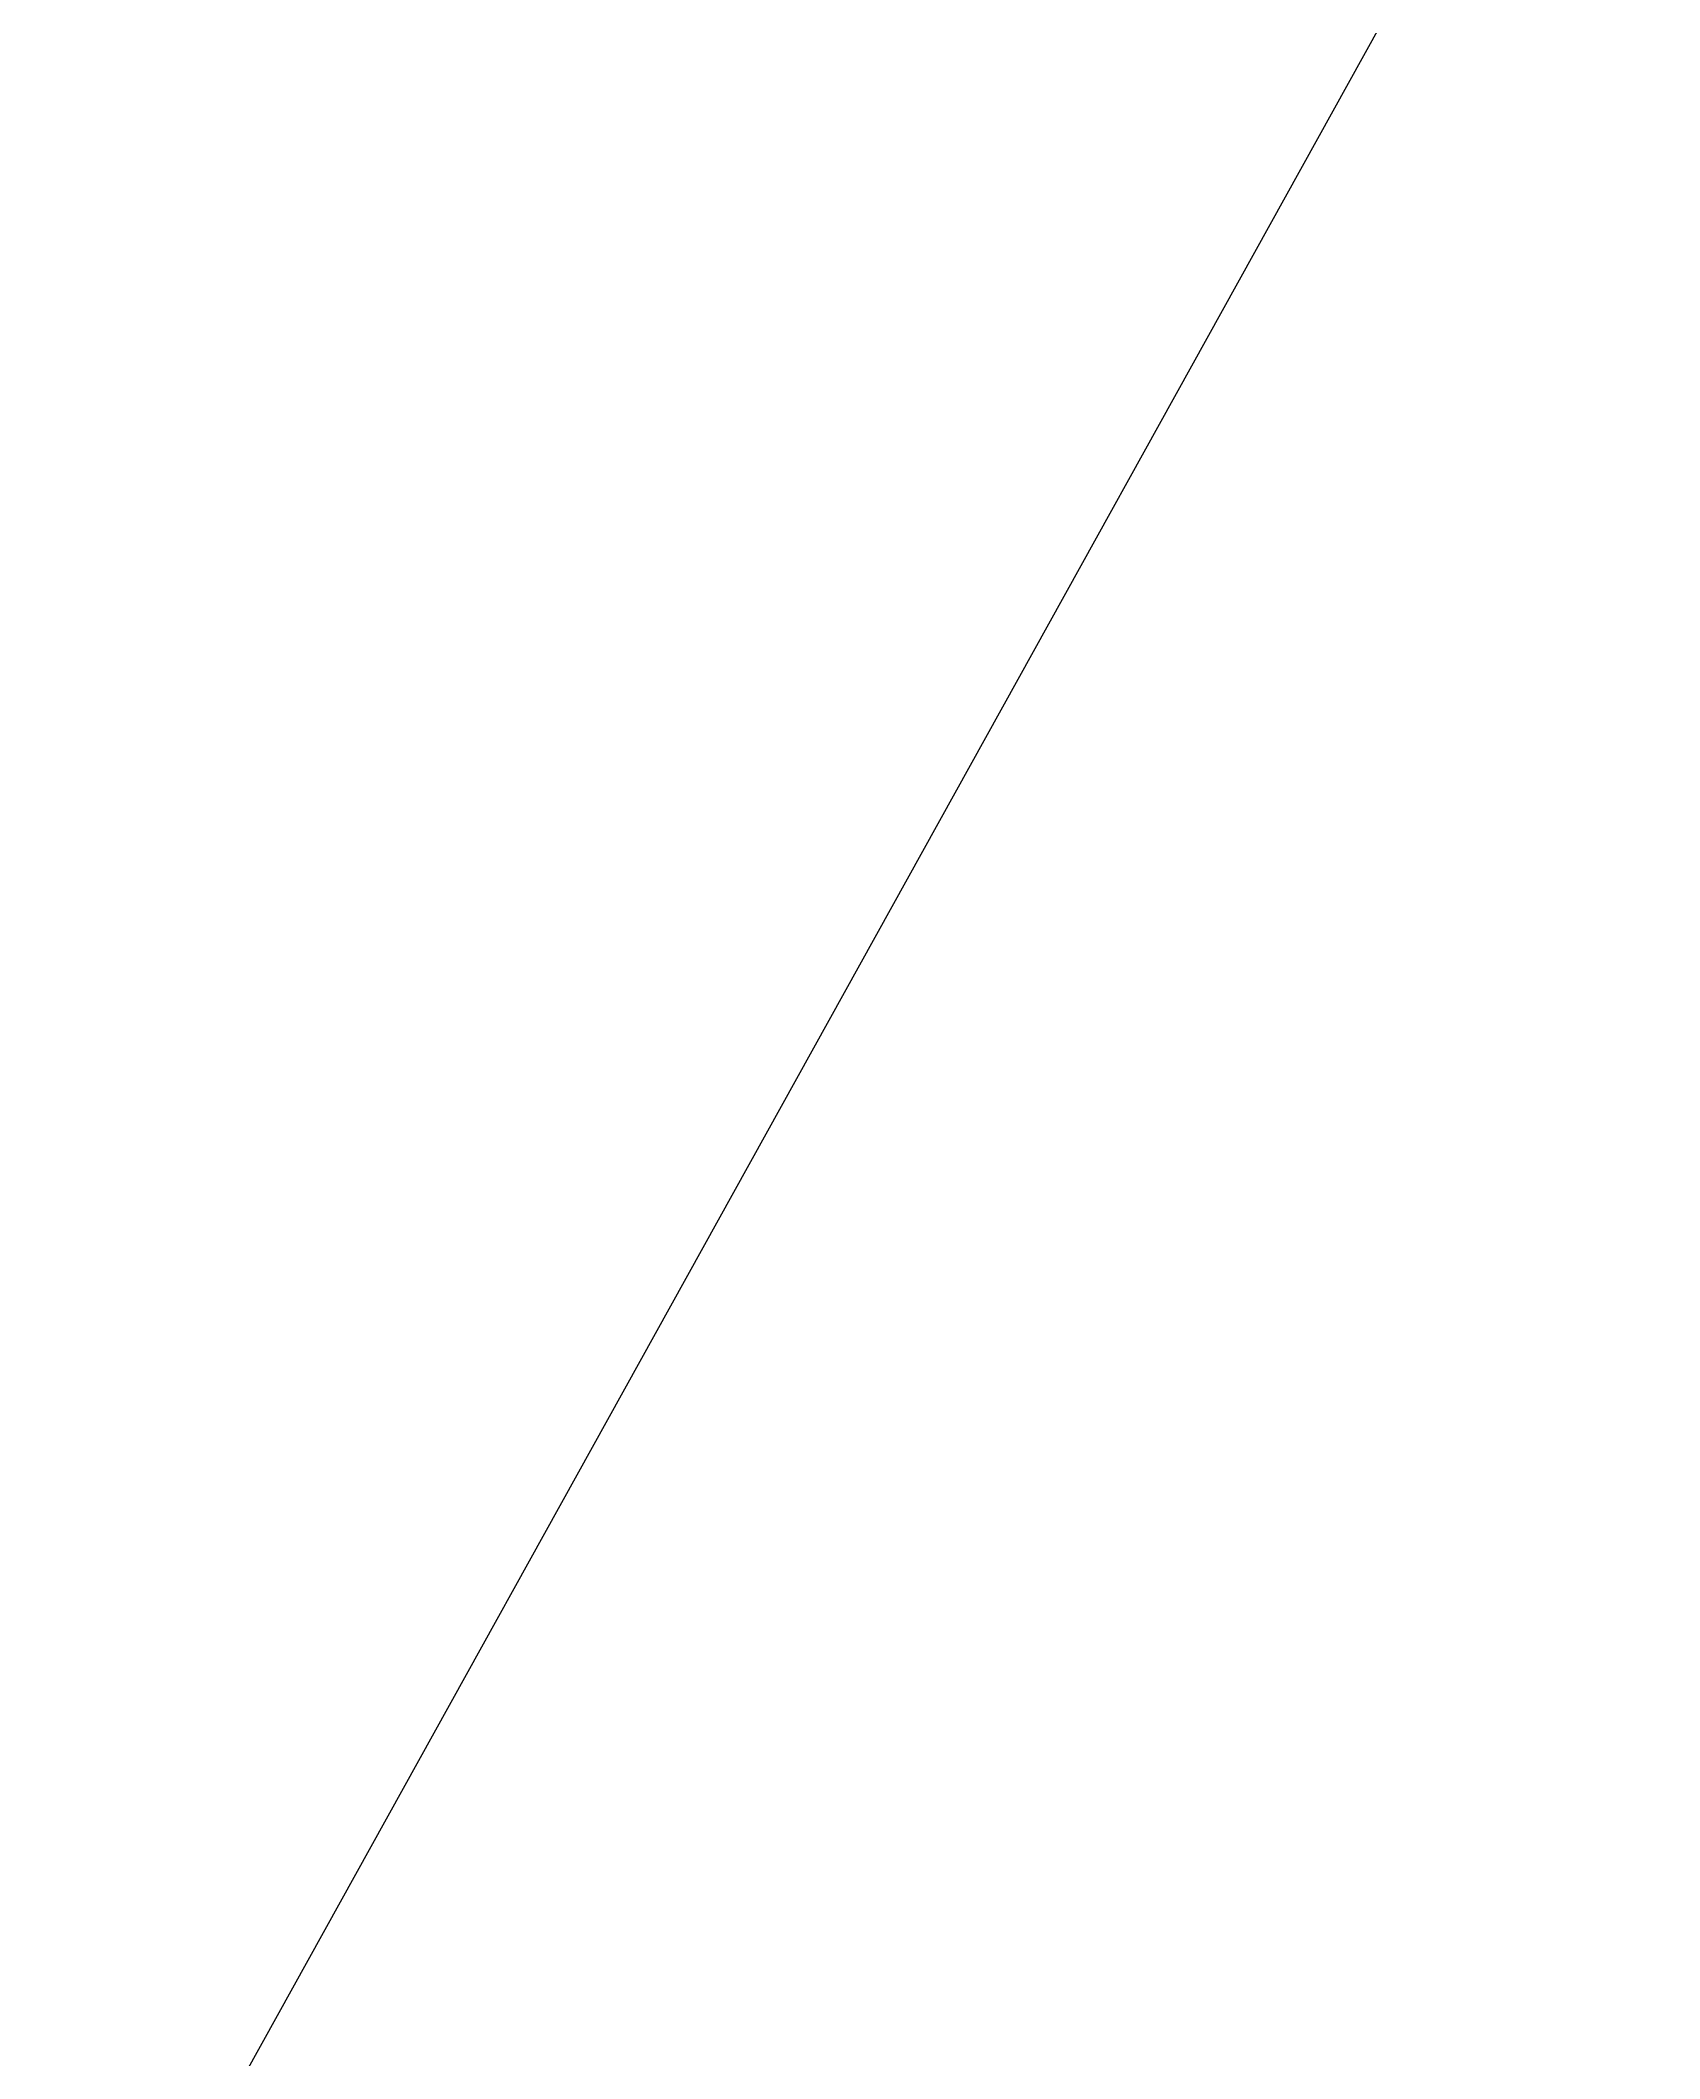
# Model space of a CAD drawing. Header units: inches. Extents: x 81 to 691, y -165 to 120.
# Drawn here: x 516.62 to 553.06, y -16.37 to 29.04 of the extents above; entities that cross this region are included whole.
import ezdxf

# ---------------------------------------------------------------- set-up
doc = ezdxf.new("R2010")
doc.units = ezdxf.units.IN
doc.header["$MEASUREMENT"] = 0
doc.styles.get("Standard").update_dxf_attribs({"font": 'arial.ttf'})
doc.dimstyles.get("Standard").update_dxf_attribs({"dimtxt": 0.18, "dimasz": 0.18, "dimexe": 0.18, "dimexo": 0.0625, "dimgap": 0.09, "dimtad": 0, "dimtih": 1, "dimtoh": 1, "dimdec": 4, "dimzin": 0, "dimdsep": 46, "dimtxsty": 'Standard', "dimcen": 0.09, "dimadec": 0, "dimazin": 0, "dimtfac": 1, "dimtdec": 4, "dimtofl": 0, "dimtmove": 0, "dimatfit": 3, "dimfxl": 1, "dimtolj": 1, "dimtzin": 0, "dimarcsym": 0})

# ---------------------------------------------------------------- blocks, each defined once
blk = doc.blocks.new('*D5')
at = {"color": 0, "lineweight": -2, "transparency": 16777216}
for p, q in [((553.005, 40.734), (514.235, 62.234)), ((514.305, 61.989), (496.801, 30.426)), ((479.096, -1.501), (496.599, 30.062)), ((517.621, -23.071), (478.851, -1.571))]:
    blk.add_line(p, q, dxfattribs=at)
at = {"color": 0, "transparency": 16777216}
for points in [[(514.279, 62.004), (514.331, 61.975), (514.392, 62.147)], [(479.07, -1.487), (479.122, -1.516), (479.009, -1.659)]]:
    blk.add_solid(points, dxfattribs=at)
at = {"layer": 'Defpoints', "color": 0, "transparency": 16777216}
for p in [(514.392, 62.147), (553.059, 40.704), (517.676, -23.102)]:
    blk.add_point(p, dxfattribs=at)
at = {"color": 0, "transparency": 16777216, "insert": (496.7, 30.244), "char_height": 0.18, "attachment_point": 5}
blk.add_mtext('\\A1;72.9600', dxfattribs=at)

msp = doc.modelspace()

# ---------------------------------------------------------------- linework, layer by layer
msp.add_line((553.05931, 40.7039), (517.6757, -23.10175))

# ---------------------------------------------------------------- dimensions: what is measured, and where the dimension line sits
dim = msp.add_aligned_dim(p1=(517.6757, -23.10175), p2=(553.05931, 40.7039), distance=44.21485, dimstyle='Standard')
dim.commit()
dim.dimension.update_dxf_attribs({"geometry": '*D5', "text_midpoint": (496.70032, 30.24408)})

doc.saveas('drawing.dxf')
